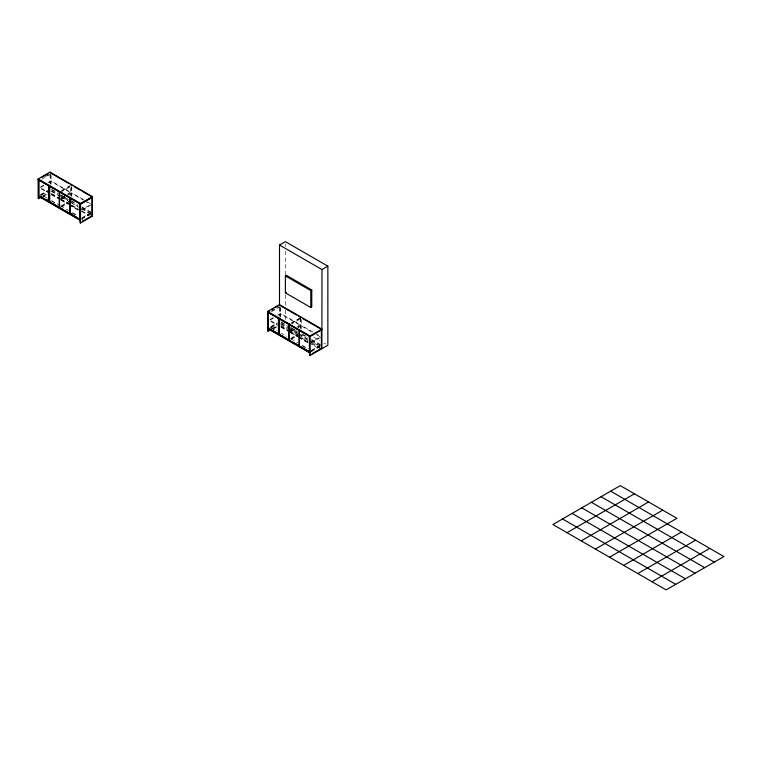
<?xml version="1.0" encoding="UTF-8"?>
<svg xmlns="http://www.w3.org/2000/svg" width="762" height="762" viewBox="0 0 762 762"><rect width="100%" height="100%" fill="white"/><g stroke="black" fill="none" stroke-linecap="round" stroke-linejoin="round"><path stroke-width="0.57" stroke-dasharray="3.81 2.86" d="M45.406 176.574L49.53 174.193M41.805 179.241L50.035 174.488M43.863 185.052L39.738 187.423L47.596 191.967M47.977 182.67L51.064 180.889L70.714 192.234L67.627 194.015M43.863 185.642L39.738 188.014L47.596 192.557M49.006 182.67L51.064 181.48L70.714 192.824L67.627 194.605M40.262 194.71L47.473 190.548M40.262 195.301L47.977 190.843M41.834 194.977L49.711 190.433M42.12 196.253L48.063 192.824M43.291 196.167L47.587 193.691M41.834 197.596L47.739 194.186M61.446 190.586L70.19 185.537M61.96 190.881L70.19 186.128M60.408 192.367L70.704 186.423L70.714 195.739M59.388 198.768L63.503 196.396M61.446 198.168L66.599 195.196M61.436 198.768L64.522 196.987M68.647 194.605L71.733 192.824L83.525 199.625M65.561 196.977L60.408 199.949L68.266 204.483M69.675 194.596L71.733 193.415L83.525 200.215M61.446 205.759L68.656 201.597M60.931 206.645L68.132 202.482M61.436 206.94L68.647 202.778M80.058 210.703L90.354 204.759M82.115 210.102L91.383 204.749M82.115 217.684L90.354 212.931M81.591 218.58L90.859 213.227M81.591 219.161L90.859 213.817M271.834 310.867L279.035 306.705M271.31 311.753L279.549 307M273.368 317.554L269.253 319.935L277.111 324.469M277.492 315.182L280.578 313.401L300.228 324.745L297.132 326.527M273.368 318.145L269.253 320.526L277.111 325.06M278.521 315.173L280.578 313.982L300.228 325.326L298.171 326.517M270.805 326.622L276.977 323.059M270.281 327.517L277.492 323.355M271.348 327.489L277.254 324.079M271.634 328.765L277.578 325.326M272.806 328.67L277.092 326.193M273.32 328.965L277.254 326.698M290.96 323.098L299.704 318.049M291.465 323.393L300.733 318.04L301.247 318.335L291.979 323.688M288.903 331.28L293.018 328.898M290.96 330.679L293.018 329.489M290.951 331.27L294.037 329.489M298.152 327.108L301.247 325.326L314.02 332.699M295.065 329.479L289.922 332.451L297.78 336.995M296.094 328.889L301.247 325.917L312.049 332.156M290.96 338.261L298.171 334.099M290.436 339.147L297.647 334.994M291.465 339.147L298.152 335.28M309.572 343.214L319.859 337.271M311.629 342.614L320.888 337.261M311.629 350.196L319.859 345.443M311.106 351.082L320.373 345.729M311.106 351.673L320.373 346.319M87.449 201.892L90.402 203.597M315.001 333.27L319.907 336.109M84.506 200.787L90.402 204.187M316.963 334.994L319.907 336.69M313.706 337.099L319.764 340.595M323.812 342.938L325.831 344.1M51.54 189.338L57.445 192.748M61.379 195.015L67.285 198.425M71.228 200.701L74.181 202.406M82.048 206.95L90.907 212.065M281.054 321.84L286.96 325.25M290.893 327.527L296.799 330.937M302.704 334.347L306.638 336.613M311.563 339.461L320.421 344.567M51.54 189.929L58.426 193.9M59.417 194.472L68.275 199.587M71.228 201.292L78.115 205.264M82.048 207.54L90.907 212.655M281.054 322.431L287.941 326.412M288.922 326.974L297.78 332.089M301.723 334.366L307.619 337.776M311.563 340.043L320.421 345.157M51.721 191.014L57.769 194.5M58.779 195.082L68.866 200.901M69.866 201.492L77.934 206.14M81.972 208.474L90.03 213.131M281.235 323.517L287.284 327.012M288.293 327.593L298.371 333.413M299.38 333.994L307.448 338.652M311.477 340.976L319.545 345.634M51.216 191.3L60.284 196.539M61.293 197.129L70.371 202.368M71.38 202.949L80.448 208.188M81.458 208.769L90.535 214.008M280.73 323.812L287.779 327.889M288.788 328.47L297.866 333.708M298.875 334.289L307.943 339.528M308.953 340.109L320.04 346.51M280.511 324.736L287.588 328.822M288.598 329.403L297.704 334.661M298.714 335.242L307.81 340.5M311.858 342.833L319.945 347.501M51.721 193.624L59.788 198.282M60.798 198.863L70.876 204.683M71.885 205.264L77.934 208.759M81.972 211.084L89.021 215.16M281.235 326.136L289.303 330.794M290.312 331.375L300.39 337.195M301.4 337.776L307.448 341.262M311.477 343.595L318.535 347.672M51.216 193.919L60.284 199.158M61.293 199.739L70.371 204.978M71.38 205.559L80.448 210.798M81.458 211.379L88.516 215.456M280.73 326.431L287.779 330.498M288.788 331.079L297.866 336.318M298.875 336.909L307.943 342.138M308.953 342.729L318.03 347.967M51.53 194.234L58.407 198.206M60.408 199.358L68.266 203.902M69.247 204.464L78.095 209.569M281.045 326.746L287.922 330.708M289.922 331.87L297.78 336.404M298.761 336.975L307.6 342.081M51.53 194.824L58.407 198.796M69.247 205.054L78.095 210.16M281.045 327.327L287.922 331.299M298.761 337.556L307.6 342.662M47.377 198.177L41.329 194.681L41.329 197.301M51.406 200.501L59.474 205.159M60.484 205.74L68.551 210.398M72.581 212.731L76.61 215.055M82.153 218.256L82.658 221.161M270.843 327.193L276.892 330.689M280.921 333.013L286.969 336.509M290.998 338.833L298.056 342.91M302.095 345.234L308.143 348.729M309.143 349.31L312.172 351.053M51.911 201.378L54.931 203.13M72.066 213.027L76.105 215.351M271.339 328.07L275.368 330.394M302.59 346.11L305.61 347.853M319.535 346.215L319.535 348.834M301.247 319.497L301.247 328.832M300.733 318.04L300.733 328.536M300.228 317.744L300.228 328.241M285.388 244.002L285.388 246.364M285.388 251.089L285.388 274.701M285.388 294.77L285.388 305.4M285.388 310.124L285.388 319.573M280.578 307.572L280.578 316.906M280.073 307.276L280.073 317.373M279.559 307.591L279.559 315.887M90.021 213.712L90.021 216.322M71.733 186.995L71.733 196.329M71.228 186.7L71.228 196.034M51.064 175.06L51.064 184.394M50.559 174.765L50.559 184.099M50.044 173.907L50.044 183.385"/><path stroke-width="1.14" d="M41.643 197.12L38.157 198.539L38.1 178.965L49.987 172.098L92.459 196.615L92.402 216.132L80.505 222.99L80 222.704L80 203.74M42.062 177.26L48.006 173.831M38.833 180.042L48.939 185.88L49.454 185.585L49.454 201.663L48.939 201.959L38.833 196.12L38.833 180.042L39.348 179.746M49.168 186.004L49.682 185.709L49.682 201.797L49.168 202.092L49.168 186.004L59.274 191.843L59.788 191.548M70.123 197.51L70.123 213.598L69.609 213.893L59.503 208.055L59.503 191.976L60.017 191.681M80.448 219.561L79.943 219.856L69.837 214.017L69.837 197.939L70.342 197.644L70.342 213.722L72.371 214.894M49.168 202.092L59.274 207.921L59.788 207.626M59.503 208.055L63.046 209.512M69.837 197.939L79.943 203.778L92.459 196.615M80.505 204.035L92.402 197.167L89.926 195.739M92.459 197.206L80.562 204.064L38.1 179.546M69.837 214.017L70.342 213.722M82.972 220.98L84.953 219.837M85.611 219.456L90.535 216.618M279.502 305.257L279.502 245.04L285.388 241.64L327.86 266.157L327.86 345.272L310.02 355.502L309.515 355.206L309.515 336.252M285.369 275.911L286.369 275.33L311.763 289.998L311.763 306.915L310.772 307.486L285.369 292.827L285.369 275.911L310.772 290.57L311.763 289.998M279.502 245.04L321.964 269.558L327.86 266.157M285.369 292.827L286.369 292.256M271.148 329.632L267.672 331.051L267.614 311.468L279.502 304.6L321.964 329.117L309.458 336.28L299.352 330.441L299.352 346.529L309.458 352.368L309.963 352.073L299.857 346.234L299.352 346.529M269.653 310.944L267.614 312.058L310.077 336.575L321.964 329.708L321.402 329.384L321.402 348.339L312.172 353.673M271.577 309.772L273.615 308.658M275.539 307.477L277.578 306.372M268.348 312.544L278.454 318.383L278.968 318.087L278.968 334.175L278.454 334.461L268.348 328.632L268.348 312.544L268.853 312.258M278.682 318.516L279.187 318.221L279.187 334.299L278.682 334.594L278.682 318.516L288.788 324.345L289.293 324.06M268.348 328.632L268.853 328.336L272.901 330.67M289.017 324.479L299.123 330.317L299.123 346.396L289.017 340.566L289.017 324.479L289.522 324.183M299.123 330.317L299.628 330.022M299.352 330.441L299.857 330.156M278.682 334.594L288.788 340.433L289.293 340.138M289.017 340.566L289.522 340.271M567.052 532.695L634.441 493.795M581.216 540.868L648.595 501.968M595.37 549.04L662.75 510.14M609.524 557.212L676.904 518.312L620.278 485.623L552.898 524.523L666.14 589.902L723.9 556.555L610.657 491.176M623.678 565.385L681.438 532.038M637.832 573.557L695.592 540.21M651.986 581.73L709.746 548.383M50.559 173.012L60.398 178.699M61.112 179.108L68.275 183.242M70.209 184.356L72.238 185.528M74.181 186.652L80.324 190.195M82.048 191.195L89.421 195.453M281.521 306.362L287.588 309.867M287.941 310.067L289.912 311.201M290.627 311.61L296.694 315.116M298.714 316.287L300.733 317.449M302.704 318.592L305.791 320.373M306.638 320.859L320.421 328.813M601.028 496.738L714.27 562.118M38.1 178.965L80.562 203.483L80.505 222.99M267.614 311.468L310.077 335.985L310.02 355.502M59.503 191.976L69.609 197.806L69.609 213.893M591.407 502.291L704.65 567.671M92.402 216.132L91.888 215.837L91.888 196.872M321.402 348.339L321.907 348.634L321.964 269.558M581.777 507.854L695.02 573.234M47.101 199.854L50.054 201.559M69.742 212.922L71.704 214.055M288.903 339.452L289.408 339.747M41.367 196.996L43.386 198.168M45.406 199.33L48.444 201.082M50.692 202.378L57.769 206.464M65.065 210.674L67.085 211.846M74.39 216.065L76.41 217.227M274.92 331.841L278.968 334.175M280.197 334.889L286.264 338.385M294.58 343.186L298.618 345.519M40.215 196.463L43.167 198.168M45.139 199.301L51.044 202.711M53.007 203.845L58.912 207.254M59.903 207.826L80.562 219.761M299.256 346.015L268.748 328.403L268.748 327.812M301.219 347.148L303.19 348.291M305.152 349.425L310.077 352.263M42.339 197.882L45.358 199.625M47.377 200.797L49.397 201.959M51.406 203.121L53.426 204.283M55.445 205.445L58.464 207.197M60.484 208.359L62.494 209.521M64.513 210.683L70.561 214.179M73.59 215.922L79.639 219.418M271.844 330.394L273.863 331.556M276.892 333.299L278.902 334.461M280.921 335.623L286.969 339.119M288.988 340.281L290.998 341.452M293.018 342.614L300.076 346.691M302.095 347.853L304.105 349.015M306.124 350.177L310.153 352.511M40.815 197.596L80.134 220.294M270.329 330.098L309.648 352.796M572.148 513.407L685.4 578.787M562.527 518.96L675.77 584.349M310.772 290.57L310.772 307.486M309.458 336.28L309.458 352.368M289.408 323.993L289.408 324.574M288.788 324.345L288.788 340.433M280.073 305.524L280.073 306.105M278.454 318.383L278.454 334.461M268.176 312.382L268.176 331.346M79.943 203.778L79.943 219.856M59.274 191.843L59.274 207.921M49.987 172.098L49.987 172.688M48.939 185.88L48.939 201.959M39.233 179.546L39.233 180.137M38.662 179.88L38.662 198.834"/></g></svg>
